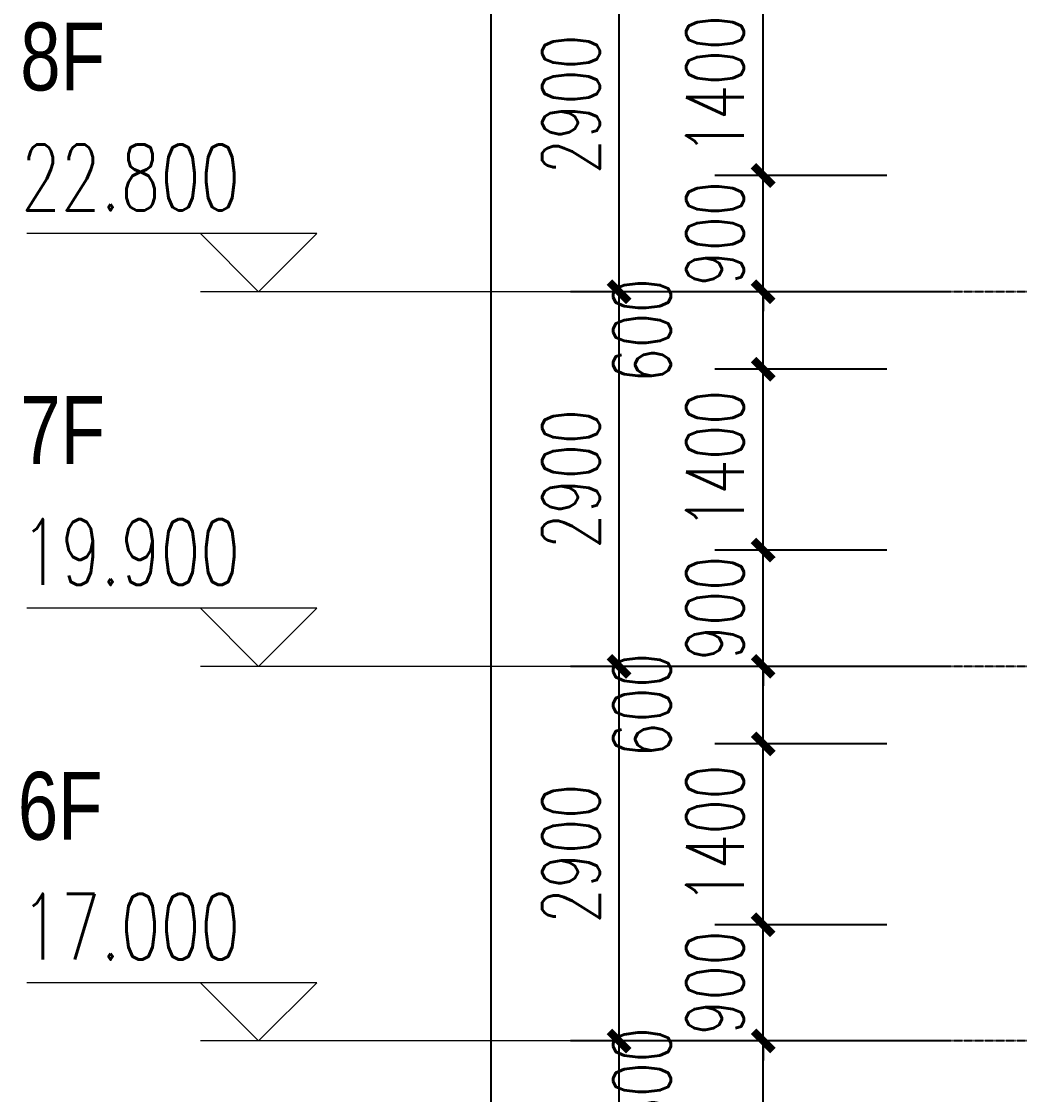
# Model space of a CAD drawing. Header units: millimetres. Extents: x 43 to 235305, y 0 to 139712.
# Drawn here: x 164 to 7887, y 29294 to 37600 of the extents above; entities that cross this region are included whole.
import ezdxf

# ---------------------------------------------------------------- set-up
doc = ezdxf.new("R2010")
doc.units = ezdxf.units.MM
doc.linetypes.add('DOTE', pattern=[2.42, 2, -0.2, 0.02, -0.2])
for name, color, linetype in [('A-AXIS', 1, 'DOTE'), ('A-AXIS-DIMS', 3, 'Continuous'), ('A-DRWD-DIMS', 144, 'Continuous'), ('A-ROOM-NAME', 255, 'Continuous'), ('AXIS', 3, 'Continuous'), ('PUB_DIM', 3, 'Continuous'), ('PUB_TEXT', 7, 'Continuous')]:
    doc.layers.add(name, color=color, linetype=linetype)
doc.styles.add('_TCH_DIM', font='SIMPLEX', dxfattribs={"bigfont": 'GBCBIG'})
doc.styles.add('_TCH_DIM_T3', font='SIMPLEX', dxfattribs={"width": 0.705882, "bigfont": 'GBCBIG'})
doc.styles.add('ZBHZ', font='zbxw.shx', dxfattribs={"width": 0.7, "bigfont": 'zbhz.shx'})
doc.dimstyles.new('_TCH_ARCH&&150', dxfattribs={"dimtxt": 446.25, "dimasz": 150, "dimexe": 375, "dimexo": 450, "dimgap": 150, "dimtad": 1, "dimdec": 0, "dimzin": 0, "dimdsep": 46, "dimtxsty": '_TCH_DIM_T3', "dimblk": 'ARCHTICK', "dimcen": 0.09, "dimclrt": 7, "dimazin": 2, "dimtfac": 1, "dimtdec": 0, "dimtix": 1, "dimtmove": 2, "dimatfit": 3, "dimfxl": 1, "dimtolj": 1, "dimtzin": 0, "dimarcsym": 0})

# ---------------------------------------------------------------- blocks, each defined once
blk = doc.blocks.new('_ArchTick')
at = {"color": 0, "linetype": 'ByBlock', "const_width": 0.4}
blk.add_lwpolyline([(-0.5, -0.5), (0.5, 0.5)], dxfattribs=at)
blk = doc.blocks.new('*D4145')
at = {"layer": 'A-AXIS-DIMS', "color": 0, "lineweight": -2, "transparency": 16777216}
for p, q in [((7310.1, 29708), (4412.8, 29708)), ((4787.8, 26808), (4787.8, 29708)), ((7310.1, 26808), (4412.8, 26808))]:
    blk.add_line(p, q, dxfattribs=at)
at = {"layer": 'Defpoints', "color": 0, "transparency": 16777216}
for p in [(4787.8, 29708), (7760.1, 29708), (7760.1, 26808)]:
    blk.add_point(p, dxfattribs=at)
at = {"layer": 'A-AXIS-DIMS', "color": 0, "lineweight": -2, "transparency": 16777216, "xscale": 150, "yscale": 150, "zscale": 150}
for p, rotation in [((4787.8, 29708), 90), ((4787.8, 26808), 270)]:
    blk.add_blockref('_ArchTick', p, dxfattribs=dict(at, rotation=rotation))
at = {"layer": 'A-AXIS-DIMS', "color": 7, "transparency": 16777216, "insert": (4414.7, 28258), "char_height": 446.25, "attachment_point": 5, "rotation": 90, "style": '_TCH_DIM_T3'}
blk.add_mtext('\\A1;2900', dxfattribs=at)
blk = doc.blocks.new('*D4146')
at = {"layer": 'A-AXIS-DIMS', "color": 0, "lineweight": -2, "transparency": 16777216}
for p, q in [((7310.1, 32608), (4412.8, 32608)), ((4787.8, 29708), (4787.8, 32608)), ((7310.1, 29708), (4412.8, 29708))]:
    blk.add_line(p, q, dxfattribs=at)
at = {"layer": 'Defpoints', "color": 0, "transparency": 16777216}
for p in [(4787.8, 32608), (7760.1, 32608), (7760.1, 29708)]:
    blk.add_point(p, dxfattribs=at)
at = {"layer": 'A-AXIS-DIMS', "color": 0, "lineweight": -2, "transparency": 16777216, "xscale": 150, "yscale": 150, "zscale": 150}
for p, rotation in [((4787.8, 32608), 90), ((4787.8, 29708), 270)]:
    blk.add_blockref('_ArchTick', p, dxfattribs=dict(at, rotation=rotation))
at = {"layer": 'A-AXIS-DIMS', "color": 7, "transparency": 16777216, "insert": (4414.7, 31158), "char_height": 446.25, "attachment_point": 5, "rotation": 90, "style": '_TCH_DIM_T3'}
blk.add_mtext('\\A1;2900', dxfattribs=at)
blk = doc.blocks.new('*D4147')
at = {"layer": 'A-AXIS-DIMS', "color": 0, "lineweight": -2, "transparency": 16777216}
for p, q in [((7310.1, 35508), (4412.8, 35508)), ((4787.8, 32608), (4787.8, 35508)), ((7310.1, 32608), (4412.8, 32608))]:
    blk.add_line(p, q, dxfattribs=at)
at = {"layer": 'Defpoints', "color": 0, "transparency": 16777216}
for p in [(4787.8, 35508), (7760.1, 35508), (7760.1, 32608)]:
    blk.add_point(p, dxfattribs=at)
at = {"layer": 'A-AXIS-DIMS', "color": 0, "lineweight": -2, "transparency": 16777216, "xscale": 150, "yscale": 150, "zscale": 150}
for p, rotation in [((4787.8, 35508), 90), ((4787.8, 32608), 270)]:
    blk.add_blockref('_ArchTick', p, dxfattribs=dict(at, rotation=rotation))
at = {"layer": 'A-AXIS-DIMS', "color": 7, "transparency": 16777216, "insert": (4414.7, 34058), "char_height": 446.25, "attachment_point": 5, "rotation": 90, "style": '_TCH_DIM_T3'}
blk.add_mtext('\\A1;2900', dxfattribs=at)
blk = doc.blocks.new('*D4148')
at = {"layer": 'A-AXIS-DIMS', "color": 0, "lineweight": -2, "transparency": 16777216}
for p, q in [((7310.1, 38408), (4412.8, 38408)), ((4787.8, 35508), (4787.8, 38408)), ((7310.1, 35508), (4412.8, 35508))]:
    blk.add_line(p, q, dxfattribs=at)
at = {"layer": 'Defpoints', "color": 0, "transparency": 16777216}
for p in [(4787.8, 38408), (7760.1, 38408), (7760.1, 35508)]:
    blk.add_point(p, dxfattribs=at)
at = {"layer": 'A-AXIS-DIMS', "color": 0, "lineweight": -2, "transparency": 16777216, "xscale": 150, "yscale": 150, "zscale": 150}
for p, rotation in [((4787.8, 38408), 90), ((4787.8, 35508), 270)]:
    blk.add_blockref('_ArchTick', p, dxfattribs=dict(at, rotation=rotation))
at = {"layer": 'A-AXIS-DIMS', "color": 7, "transparency": 16777216, "insert": (4414.7, 36958), "char_height": 446.25, "attachment_point": 5, "rotation": 90, "style": '_TCH_DIM_T3'}
blk.add_mtext('\\A1;2900', dxfattribs=at)
blk = doc.blocks.new('*D3812')
at = {"layer": 'Defpoints', "color": 0, "transparency": 16777216}
for p in [(3798.1, 131208), (7248.1, 131208), (7248.1, 12708)]:
    blk.add_point(p, dxfattribs=at)
at = {"layer": 'PUB_DIM', "color": 0, "lineweight": -2, "transparency": 16777216}
for p, q in [((6798.1, 131208), (3423.1, 131208)), ((3798.1, 12708), (3798.1, 131208)), ((6798.1, 12708), (3423.1, 12708))]:
    blk.add_line(p, q, dxfattribs=at)
at = {"layer": 'PUB_DIM', "color": 0, "lineweight": -2, "transparency": 16777216, "xscale": 150, "yscale": 150, "zscale": 150}
for p, rotation in [((3798.1, 131208), 90), ((3798.1, 12708), 270)]:
    blk.add_blockref('_ArchTick', p, dxfattribs=dict(at, rotation=rotation))
at = {"layer": 'PUB_DIM', "color": 7, "transparency": 16777216, "insert": (3425, 71958), "char_height": 446.25, "attachment_point": 5, "rotation": 90, "style": '_TCH_DIM_T3'}
blk.add_mtext('\\A1;118500', dxfattribs=at)
blk = doc.blocks.new('*D3826')
at = {"layer": 'A-DRWD-DIMS', "color": 0, "lineweight": -2, "transparency": 16777216}
for p, q in [((6860.1, 29708), (5528, 29708)), ((5903, 29108), (5903, 29708)), ((6860.1, 29108), (5528, 29108))]:
    blk.add_line(p, q, dxfattribs=at)
at = {"layer": 'Defpoints', "color": 0, "transparency": 16777216}
for p in [(5903, 29708), (7310.1, 29708), (7310.1, 29108)]:
    blk.add_point(p, dxfattribs=at)
at = {"layer": 'A-DRWD-DIMS', "color": 0, "lineweight": -2, "transparency": 16777216, "xscale": 150, "yscale": 150, "zscale": 150}
for p, rotation in [((5903, 29708), 90), ((5903, 29108), 270)]:
    blk.add_blockref('_ArchTick', p, dxfattribs=dict(at, rotation=rotation))
at = {"layer": 'A-DRWD-DIMS', "color": 7, "transparency": 16777216, "insert": (4965.5, 29408), "char_height": 446.25, "attachment_point": 5, "rotation": 90, "style": '_TCH_DIM_T3'}
blk.add_mtext('\\A1;600', dxfattribs=at)
blk = doc.blocks.new('*D3827')
at = {"layer": 'A-DRWD-DIMS', "color": 0, "lineweight": -2, "transparency": 16777216}
for p, q in [((5903, 30608), (5903, 30758)), ((6860.1, 30608), (5528, 30608)), ((5903, 29708), (5903, 30608)), ((6860.1, 29708), (5528, 29708)), ((5903, 29708), (5903, 29558))]:
    blk.add_line(p, q, dxfattribs=at)
at = {"layer": 'Defpoints', "color": 0, "transparency": 16777216}
for p in [(5903, 30608), (7310.1, 30608), (7310.1, 29708)]:
    blk.add_point(p, dxfattribs=at)
at = {"layer": 'A-DRWD-DIMS', "color": 0, "lineweight": -2, "transparency": 16777216, "xscale": 150, "yscale": 150, "zscale": 150}
for p, rotation in [((5903, 30608), 270), ((5903, 29708), 90)]:
    blk.add_blockref('_ArchTick', p, dxfattribs=dict(at, rotation=rotation))
at = {"layer": 'A-DRWD-DIMS', "color": 7, "transparency": 16777216, "insert": (5529.9, 30158), "char_height": 446.25, "attachment_point": 5, "rotation": 90, "style": '_TCH_DIM_T3'}
blk.add_mtext('\\A1;900', dxfattribs=at)
blk = doc.blocks.new('*D3828')
at = {"layer": 'A-DRWD-DIMS', "color": 0, "lineweight": -2, "transparency": 16777216}
for p, q in [((6860.1, 32008), (5528, 32008)), ((5903, 30608), (5903, 32008)), ((6860.1, 30608), (5528, 30608))]:
    blk.add_line(p, q, dxfattribs=at)
at = {"layer": 'Defpoints', "color": 0, "transparency": 16777216}
for p in [(5903, 32008), (7310.1, 32008), (7310.1, 30608)]:
    blk.add_point(p, dxfattribs=at)
at = {"layer": 'A-DRWD-DIMS', "color": 0, "lineweight": -2, "transparency": 16777216, "xscale": 150, "yscale": 150, "zscale": 150}
for p, rotation in [((5903, 32008), 90), ((5903, 30608), 270)]:
    blk.add_blockref('_ArchTick', p, dxfattribs=dict(at, rotation=rotation))
at = {"layer": 'A-DRWD-DIMS', "color": 7, "transparency": 16777216, "insert": (5529.9, 31308), "char_height": 446.25, "attachment_point": 5, "rotation": 90, "style": '_TCH_DIM_T3'}
blk.add_mtext('\\A1;1400', dxfattribs=at)
blk = doc.blocks.new('*D3829')
at = {"layer": 'A-DRWD-DIMS', "color": 0, "lineweight": -2, "transparency": 16777216}
for p, q in [((6860.1, 32608), (5528, 32608)), ((5903, 32008), (5903, 32608)), ((6860.1, 32008), (5528, 32008))]:
    blk.add_line(p, q, dxfattribs=at)
at = {"layer": 'Defpoints', "color": 0, "transparency": 16777216}
for p in [(5903, 32608), (7310.1, 32608), (7310.1, 32008)]:
    blk.add_point(p, dxfattribs=at)
at = {"layer": 'A-DRWD-DIMS', "color": 0, "lineweight": -2, "transparency": 16777216, "xscale": 150, "yscale": 150, "zscale": 150}
for p, rotation in [((5903, 32608), 90), ((5903, 32008), 270)]:
    blk.add_blockref('_ArchTick', p, dxfattribs=dict(at, rotation=rotation))
at = {"layer": 'A-DRWD-DIMS', "color": 7, "transparency": 16777216, "insert": (4965.5, 32308), "char_height": 446.25, "attachment_point": 5, "rotation": 90, "style": '_TCH_DIM_T3'}
blk.add_mtext('\\A1;600', dxfattribs=at)
blk = doc.blocks.new('*D3830')
at = {"layer": 'A-DRWD-DIMS', "color": 0, "lineweight": -2, "transparency": 16777216}
for p, q in [((5903, 33508), (5903, 33658)), ((6860.1, 33508), (5528, 33508)), ((5903, 32608), (5903, 33508)), ((6860.1, 32608), (5528, 32608)), ((5903, 32608), (5903, 32458))]:
    blk.add_line(p, q, dxfattribs=at)
at = {"layer": 'Defpoints', "color": 0, "transparency": 16777216}
for p in [(5903, 33508), (7310.1, 33508), (7310.1, 32608)]:
    blk.add_point(p, dxfattribs=at)
at = {"layer": 'A-DRWD-DIMS', "color": 0, "lineweight": -2, "transparency": 16777216, "xscale": 150, "yscale": 150, "zscale": 150}
for p, rotation in [((5903, 33508), 270), ((5903, 32608), 90)]:
    blk.add_blockref('_ArchTick', p, dxfattribs=dict(at, rotation=rotation))
at = {"layer": 'A-DRWD-DIMS', "color": 7, "transparency": 16777216, "insert": (5529.9, 33058), "char_height": 446.25, "attachment_point": 5, "rotation": 90, "style": '_TCH_DIM_T3'}
blk.add_mtext('\\A1;900', dxfattribs=at)
blk = doc.blocks.new('*D3831')
at = {"layer": 'A-DRWD-DIMS', "color": 0, "lineweight": -2, "transparency": 16777216}
for p, q in [((6860.1, 34908), (5528, 34908)), ((5903, 33508), (5903, 34908)), ((6860.1, 33508), (5528, 33508))]:
    blk.add_line(p, q, dxfattribs=at)
at = {"layer": 'Defpoints', "color": 0, "transparency": 16777216}
for p in [(5903, 34908), (7310.1, 34908), (7310.1, 33508)]:
    blk.add_point(p, dxfattribs=at)
at = {"layer": 'A-DRWD-DIMS', "color": 0, "lineweight": -2, "transparency": 16777216, "xscale": 150, "yscale": 150, "zscale": 150}
for p, rotation in [((5903, 34908), 90), ((5903, 33508), 270)]:
    blk.add_blockref('_ArchTick', p, dxfattribs=dict(at, rotation=rotation))
at = {"layer": 'A-DRWD-DIMS', "color": 7, "transparency": 16777216, "insert": (5529.9, 34208), "char_height": 446.25, "attachment_point": 5, "rotation": 90, "style": '_TCH_DIM_T3'}
blk.add_mtext('\\A1;1400', dxfattribs=at)
blk = doc.blocks.new('*D3832')
at = {"layer": 'A-DRWD-DIMS', "color": 0, "lineweight": -2, "transparency": 16777216}
for p, q in [((6860.1, 35508), (5528, 35508)), ((5903, 34908), (5903, 35508)), ((6860.1, 34908), (5528, 34908))]:
    blk.add_line(p, q, dxfattribs=at)
at = {"layer": 'Defpoints', "color": 0, "transparency": 16777216}
for p in [(5903, 35508), (7310.1, 35508), (7310.1, 34908)]:
    blk.add_point(p, dxfattribs=at)
at = {"layer": 'A-DRWD-DIMS', "color": 0, "lineweight": -2, "transparency": 16777216, "xscale": 150, "yscale": 150, "zscale": 150}
for p, rotation in [((5903, 35508), 90), ((5903, 34908), 270)]:
    blk.add_blockref('_ArchTick', p, dxfattribs=dict(at, rotation=rotation))
at = {"layer": 'A-DRWD-DIMS', "color": 7, "transparency": 16777216, "insert": (4965.5, 35208), "char_height": 446.25, "attachment_point": 5, "rotation": 90, "style": '_TCH_DIM_T3'}
blk.add_mtext('\\A1;600', dxfattribs=at)
blk = doc.blocks.new('*D3833')
at = {"layer": 'A-DRWD-DIMS', "color": 0, "lineweight": -2, "transparency": 16777216}
for p, q in [((5903, 36408), (5903, 36558)), ((6860.1, 36408), (5528, 36408)), ((5903, 35508), (5903, 36408)), ((6860.1, 35508), (5528, 35508)), ((5903, 35508), (5903, 35358))]:
    blk.add_line(p, q, dxfattribs=at)
at = {"layer": 'Defpoints', "color": 0, "transparency": 16777216}
for p in [(5903, 36408), (7310.1, 36408), (7310.1, 35508)]:
    blk.add_point(p, dxfattribs=at)
at = {"layer": 'A-DRWD-DIMS', "color": 0, "lineweight": -2, "transparency": 16777216, "xscale": 150, "yscale": 150, "zscale": 150}
for p, rotation in [((5903, 36408), 270), ((5903, 35508), 90)]:
    blk.add_blockref('_ArchTick', p, dxfattribs=dict(at, rotation=rotation))
at = {"layer": 'A-DRWD-DIMS', "color": 7, "transparency": 16777216, "insert": (5529.9, 35958), "char_height": 446.25, "attachment_point": 5, "rotation": 90, "style": '_TCH_DIM_T3'}
blk.add_mtext('\\A1;900', dxfattribs=at)
blk = doc.blocks.new('*D3834')
at = {"layer": 'A-DRWD-DIMS', "color": 0, "lineweight": -2, "transparency": 16777216}
for p, q in [((6860.1, 37808), (5528, 37808)), ((5903, 36408), (5903, 37808)), ((6860.1, 36408), (5528, 36408))]:
    blk.add_line(p, q, dxfattribs=at)
at = {"layer": 'Defpoints', "color": 0, "transparency": 16777216}
for p in [(5903, 37808), (7310.1, 37808), (7310.1, 36408)]:
    blk.add_point(p, dxfattribs=at)
at = {"layer": 'A-DRWD-DIMS', "color": 0, "lineweight": -2, "transparency": 16777216, "xscale": 150, "yscale": 150, "zscale": 150}
for p, rotation in [((5903, 37808), 90), ((5903, 36408), 270)]:
    blk.add_blockref('_ArchTick', p, dxfattribs=dict(at, rotation=rotation))
at = {"layer": 'A-DRWD-DIMS', "color": 7, "transparency": 16777216, "insert": (5529.9, 37108), "char_height": 446.25, "attachment_point": 5, "rotation": 90, "style": '_TCH_DIM_T3'}
blk.add_mtext('\\A1;1400', dxfattribs=at)

msp = doc.modelspace()

# ---------------------------------------------------------------- linework, layer by layer
at = {"layer": 'A-AXIS', "linetype": 'DOTE'}
for p, q in [((39673.9, 35508), (7310.1, 35508)), ((39673.9, 32608), (7310.1, 32608)), ((39673.9, 29708), (7310.1, 29708))]:
    msp.add_line(p, q, dxfattribs=at)
at = {"layer": 'AXIS', "lineweight": 0}
for p, q in [((2448.1, 35958), (204.1, 35958)), ((1998.1, 35508), (1548.1, 35958)), ((1998.1, 35508), (2448.1, 35958)), ((4776.7, 35508), (1548.1, 35508)), ((2448.1, 33058), (204.1, 33058)), ((1998.1, 32608), (1548.1, 33058)), ((1998.1, 32608), (2448.1, 33058)), ((4776.7, 32608), (1548.1, 32608)), ((2448.1, 30158), (204.1, 30158)), ((1998.1, 29708), (1548.1, 30158)), ((1998.1, 29708), (2448.1, 30158)), ((4776.7, 29708), (1548.1, 29708))]:
    msp.add_line(p, q, dxfattribs=at)

# ---------------------------------------------------------------- texts
at = {"layer": 'A-ROOM-NAME', "style": 'ZBHZ', "width": 0.8}
for s, p in [('8F', (154.2, 37066.2)), ('7F', (154.2, 34175)), ('6F', (135.1, 31266.2))]:
    msp.add_text(s, height=525, dxfattribs=at).set_placement(p)
at = {"layer": 'PUB_TEXT', "lineweight": 0, "style": '_TCH_DIM', "width": 0.705882}
for s, p in [('22.800', (159.1, 36138)), ('19.900', (159.1, 33238)), ('17.000', (159.1, 30338))]:
    msp.add_text(s, height=510, dxfattribs=at).set_placement(p)

# ---------------------------------------------------------------- dimensions: what is measured, and where the dimension line sits
at = {"layer": 'A-AXIS-DIMS'}
for p1, p2, picture, middle in [((7760.1, 35508), (7760.1, 38408), '*D4148', (4414.7, 36958)), ((7760.1, 32608), (7760.1, 35508), '*D4147', (4414.7, 34058)), ((7760.1, 29708), (7760.1, 32608), '*D4146', (4414.7, 31158)), ((7760.1, 26808), (7760.1, 29708), '*D4145', (4414.7, 28258))]:
    dim = msp.add_aligned_dim(p1=p1, p2=p2, distance=2972.3, dimstyle='_TCH_ARCH&&150', dxfattribs=at)
    dim.commit()
    dim.dimension.update_dxf_attribs({"geometry": picture, "text_midpoint": middle})
at = {"layer": 'A-DRWD-DIMS'}
for p1, p2, picture, middle in [((7310.1, 36408), (7310.1, 37808), '*D3834', (5529.9, 37108)), ((7310.1, 35508), (7310.1, 36408), '*D3833', (5529.9, 35958)), ((7310.1, 33508), (7310.1, 34908), '*D3831', (5529.9, 34208)), ((7310.1, 32608), (7310.1, 33508), '*D3830', (5529.9, 33058)), ((7310.1, 30608), (7310.1, 32008), '*D3828', (5529.9, 31308)), ((7310.1, 29708), (7310.1, 30608), '*D3827', (5529.9, 30158))]:
    dim = msp.add_aligned_dim(p1=p1, p2=p2, distance=1407, dimstyle='_TCH_ARCH&&150', dxfattribs=at)
    dim.commit()
    dim.dimension.update_dxf_attribs({"geometry": picture, "text_midpoint": middle})
for base, p1, p2, picture, middle in [((5903, 35508), (7310.1, 34908), (7310.1, 35508), '*D3832', (4965.5, 35208)), ((5903, 32608), (7310.1, 32008), (7310.1, 32608), '*D3829', (4965.5, 32308)), ((5903, 29708), (7310.1, 29108), (7310.1, 29708), '*D3826', (4965.5, 29408))]:
    dim = msp.add_linear_dim(base=base, p1=p1, p2=p2, angle=90, dimstyle='_TCH_ARCH&&150', dxfattribs=at)
    dim.commit()
    dim.dimension.update_dxf_attribs({"geometry": picture, "text_midpoint": middle, "dimtype": 161})
at = {"layer": 'PUB_DIM'}
dim = msp.add_aligned_dim(p1=(7248.1, 12708), p2=(7248.1, 131208), distance=3450, dimstyle='_TCH_ARCH&&150', dxfattribs=at)
dim.commit()
dim.dimension.update_dxf_attribs({"geometry": '*D3812', "text_midpoint": (3425, 71958)})

doc.saveas('drawing.dxf')
